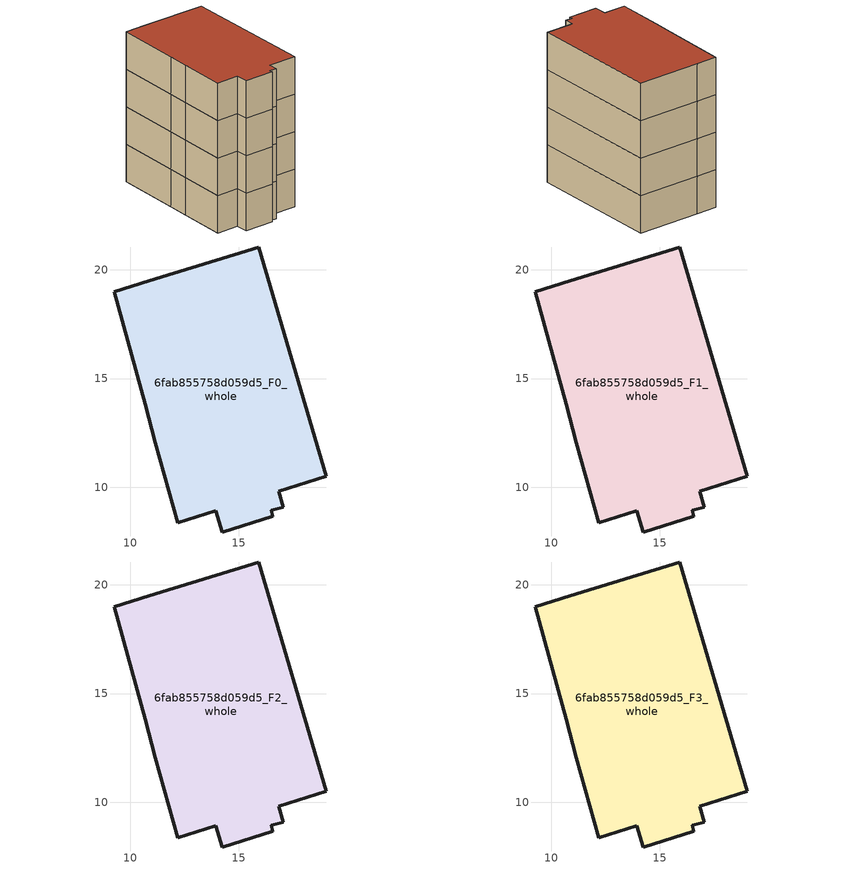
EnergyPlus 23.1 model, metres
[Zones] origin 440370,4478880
6fab855758d059d5_F0_whole
 floor ground (EU_floor_Construction): 15.92,21.04 19.03,10.52 16.82,9.83 17.04,9.09 16.49,8.94 16.57,8.67 14.24,7.95 13.94,8.93 12.2,8.36 11.17,12.06 10.69,13.82 9.27,18.98 10.88,19.49 z0
 wall outside (EU_wall_Construction): 13.94,8.93 14.24,7.95 16.57,8.67 16.49,8.94 17.04,9.09 16.82,9.83 19.03,10.52 15.92,21.04 10.88,19.49 9.27,18.98 10.69,13.82 11.17,12.06 12.2,8.36 13.94,8.93 z0:3
6fab855758d059d5_F1_whole
 floor to 6fab855758d059d5_F0_whole (EU_floor_Construction): 15.92,21.04 19.03,10.52 16.82,9.83 17.04,9.09 16.49,8.94 16.57,8.67 14.24,7.95 13.94,8.93 12.2,8.36 11.17,12.06 10.69,13.82 9.27,18.98 10.88,19.49 z3
 wall outside (EU_wall_Construction): 13.94,8.93 14.24,7.95 16.57,8.67 16.49,8.94 17.04,9.09 16.82,9.83 19.03,10.52 15.92,21.04 10.88,19.49 9.27,18.98 10.69,13.82 11.17,12.06 12.2,8.36 13.94,8.93 z3:6
6fab855758d059d5_F2_whole
 floor to 6fab855758d059d5_F1_whole (EU_floor_Construction): 15.92,21.04 19.03,10.52 16.82,9.83 17.04,9.09 16.49,8.94 16.57,8.67 14.24,7.95 13.94,8.93 12.2,8.36 11.17,12.06 10.69,13.82 9.27,18.98 10.88,19.49 z6
 wall outside (EU_wall_Construction): 13.94,8.93 14.24,7.95 16.57,8.67 16.49,8.94 17.04,9.09 16.82,9.83 19.03,10.52 15.92,21.04 10.88,19.49 9.27,18.98 10.69,13.82 11.17,12.06 12.2,8.36 13.94,8.93 z6:9
6fab855758d059d5_F3_whole
 floor to 6fab855758d059d5_F2_whole (EU_floor_Construction): 15.92,21.04 19.03,10.52 16.82,9.83 17.04,9.09 16.49,8.94 16.57,8.67 14.24,7.95 13.94,8.93 12.2,8.36 11.17,12.06 10.69,13.82 9.27,18.98 10.88,19.49 z9
 wall outside (EU_wall_Construction): 13.94,8.93 14.24,7.95 16.57,8.67 16.49,8.94 17.04,9.09 16.82,9.83 19.03,10.52 15.92,21.04 10.88,19.49 9.27,18.98 10.69,13.82 11.17,12.06 12.2,8.36 13.94,8.93 z9:12
 roof outside (EU_roof_Construction): 17.04,9.09 16.82,9.83 19.03,10.52 15.92,21.04 10.88,19.49 9.27,18.98 10.69,13.82 11.17,12.06 12.2,8.36 13.94,8.93 14.24,7.95 16.57,8.67 16.49,8.94 z12
[Building]
EU S2 Campaign: North Axis=0; Terrain=City; Solar Distribution=FullExterior
[Site:Location]
Madrid: Latitude=40.5; Longitude=-3.5; Time Zone=1; Elevation=609
[SizingPeriod:WeatherFileDays]
AnnualSizingPeriod: Begin Month=1; Begin Day of Month=1; End Month=12; End Day of Month=31; Day of Week for Start Day=Monday; Use Weather File Daylight Saving Period=No; Use Weather File Rain and Snow Indicators=No
[MATERIAL]
EU_InternalMass_Material: Roughness=MediumRough; Thickness=0.1; Conductivity=1; Density=1800; Specific Heat=900; Thermal Absorptance=0.9; Solar Absorptance=0.7; Visible Absorptance=0.7
[MATERIAL:NOMASS] Roughness=MediumRough; Thermal Absorptance=0.9; Solar Absorptance=0.7; Visible Absorptance=0.7
Name | Thermal Resistance
EU_wall_NoMass | 1.60022
EU_roof_NoMass | 1.57597
EU_floor_NoMass | 0.470652
[CONSTRUCTION]
EU_wall_Construction: EU_wall_NoMass
EU_roof_Construction: EU_roof_NoMass
EU_floor_Construction: EU_floor_NoMass
EU_InternalMass_Construction: EU_InternalMass_Material
[ZONE] Type=1; Multiplier=1; Ceiling Height=autocalculate; Floor Area=autocalculate; Part of Total Floor Area=Yes
Name | Volume
6fab855758d059d5_F0_whole | 241.716
6fab855758d059d5_F1_whole; 6fab855758d059d5_F2_whole; 6fab855758d059d5_F3_whole | 241.718
[INTERNALMASS] Construction=EU_InternalMass_Construction; Surface Area=80.572
Name | Zone or ZoneList
6fab855758d059d5_F0_whole_EU_InternalMass | 6fab855758d059d5_F0_whole
6fab855758d059d5_F1_whole_EU_InternalMass | 6fab855758d059d5_F1_whole
6fab855758d059d5_F2_whole_EU_InternalMass | 6fab855758d059d5_F2_whole
6fab855758d059d5_F3_whole_EU_InternalMass | 6fab855758d059d5_F3_whole
[OTHEREQUIPMENT] Fuel Type=Electricity; Design Level Calculation Method=Watts/Area; Power per Zone Floor Area=1; Fraction Latent=0; Fraction Radiant=0; Fraction Lost=0; Carbon Dioxide Generation Rate=0; EndUse Subcategory=EU_Step8_InternalGains
Name | Zone or ZoneList or Space or SpaceList | Schedule
EU_Step8_InternalGain_6fab855758d059d5_F0_whole_f000 | 6fab855758d059d5_F0_whole | EU_Step8_GainSchedule_6fab855758d059d5_F0_whole_f000
EU_Step8_InternalGain_6fab855758d059d5_F1_whole_f000 | 6fab855758d059d5_F1_whole | EU_Step8_GainSchedule_6fab855758d059d5_F1_whole_f000
EU_Step8_InternalGain_6fab855758d059d5_F2_whole_f000 | 6fab855758d059d5_F2_whole | EU_Step8_GainSchedule_6fab855758d059d5_F2_whole_f000
EU_Step8_InternalGain_6fab855758d059d5_F3_whole_f000 | 6fab855758d059d5_F3_whole | EU_Step8_GainSchedule_6fab855758d059d5_F3_whole_f000
[ZONEVENTILATION:DESIGNFLOWRATE] Schedule=EU_AlwaysOn; Design Flow Rate Calculation Method=AirChanges/Hour; Air Changes per Hour=0.480704; Ventilation Type=Natural; Fan Pressure Rise=0; Fan Total Efficiency=1; Constant Term Coefficient=1; Temperature Term Coefficient=0; Velocity Term Coefficient=0; Velocity Squared Term Coefficient=0; Minimum Indoor Temperature=-100; Maximum Indoor Temperature=100; Delta Temperature=-100; Minimum Outdoor Temperature=-100; Maximum Outdoor Temperature=100; Maximum Wind Speed=40
Name | Zone or ZoneList or Space or SpaceList
EU_ConstantAir_6fab855758d059d5_F0_whole | 6fab855758d059d5_F0_whole
EU_ConstantAir_6fab855758d059d5_F1_whole | 6fab855758d059d5_F1_whole
EU_ConstantAir_6fab855758d059d5_F2_whole | 6fab855758d059d5_F2_whole
EU_ConstantAir_6fab855758d059d5_F3_whole | 6fab855758d059d5_F3_whole
[HVACTEMPLATE:THERMOSTAT] Constant Heating Setpoint=20; Constant Cooling Setpoint=50
EU_HeatOnly_6fab855758d059d5_F0_whole; EU_HeatOnly_6fab855758d059d5_F1_whole; EU_HeatOnly_6fab855758d059d5_F2_whole; EU_HeatOnly_6fab855758d059d5_F3_whole
[HVACTEMPLATE:ZONE:IDEALLOADSAIRSYSTEM] System Availability Schedule=EU_AlwaysOn; Maximum Heating Supply Air Temperature=50; Minimum Cooling Supply Air Temperature=13; Maximum Heating Supply Air Humidity Ratio=0.0156; Minimum Cooling Supply Air Humidity Ratio=0.0077; Heating Limit=NoLimit; Cooling Limit=NoLimit; Heating Availability Schedule=EU_AlwaysOn; Cooling Availability Schedule=EU_CoolingOff; Dehumidification Control Type=ConstantSensibleHeatRatio; Cooling Sensible Heat Ratio=0.7; Dehumidification Setpoint=60; Humidification Control Type=None; Humidification Setpoint=30; Outdoor Air Method=None; Outdoor Air Flow Rate per Person=0.00944; Outdoor Air Flow Rate per Zone Floor Area=0; Outdoor Air Flow Rate per Zone=0; Demand Controlled Ventilation Type=None; Outdoor Air Economizer Type=NoEconomizer; Heat Recovery Type=None; Sensible Heat Recovery Effectiveness=0.7; Latent Heat Recovery Effectiveness=0.65
Name | Template Thermostat
6fab855758d059d5_F0_whole | EU_HeatOnly_6fab855758d059d5_F0_whole
6fab855758d059d5_F1_whole | EU_HeatOnly_6fab855758d059d5_F1_whole
6fab855758d059d5_F2_whole | EU_HeatOnly_6fab855758d059d5_F2_whole
6fab855758d059d5_F3_whole | EU_HeatOnly_6fab855758d059d5_F3_whole
[SIZING:ZONE] Zone Cooling Design Supply Air Temperature Input Method=SupplyAirTemperature; Zone Cooling Design Supply Air Temperature=13; Zone Heating Design Supply Air Temperature Input Method=SupplyAirTemperature; Zone Heating Design Supply Air Temperature=50; Zone Cooling Design Supply Air Humidity Ratio=0.008; Zone Heating Design Supply Air Humidity Ratio=0.008; Cooling Design Air Flow Method=DesignDay; Cooling Design Air Flow Rate=0; Cooling Minimum Air Flow per Zone Floor Area=0.000762; Cooling Minimum Air Flow=0; Cooling Minimum Air Flow Fraction=0.2; Heating Design Air Flow Method=DesignDay; Heating Design Air Flow Rate=0; Heating Maximum Air Flow per Zone Floor Area=0.002032; Heating Maximum Air Flow=0.141576; Heating Maximum Air Flow Fraction=0.3; Account for Dedicated Outdoor Air System=No; Dedicated Outdoor Air System Control Strategy=NeutralSupplyAir; Dedicated Outdoor Air Low Setpoint Temperature for Design=autosize; Dedicated Outdoor Air High Setpoint Temperature for Design=autosize; Zone Load Sizing Method=Sensible Load Only No Latent Load; Zone Latent Cooling Design Supply Air Humidity Ratio Input Method=HumidityRatioDifference; Zone Cooling Design Supply Air Humidity Ratio Difference=0.005; Zone Latent Heating Design Supply Air Humidity Ratio Input Method=HumidityRatioDifference; Zone Humidification Design Supply Air Humidity Ratio Difference=0.005
6fab855758d059d5_F0_whole; 6fab855758d059d5_F1_whole; 6fab855758d059d5_F2_whole; 6fab855758d059d5_F3_whole
[SCHEDULE:CONSTANT]
Name | Hourly Value
EU_AlwaysOn | 1
EU_CoolingOff | 0
[SCHEDULE:FILE] Column Number=1; Rows to Skip at Top=0; Number of Hours of Data=8760; Column Separator=Comma; Interpolate to Timestep=No; Minutes per Item=60; Adjust Schedule for Daylight Savings=Yes
Name | File
EU_Step8_GainSchedule_6fab855758d059d5_F0_whole_f000 | C:\Users\o_iseri\Desktop\OpenUBEM\openubem\outputs\eu_evidence\EU-11\ES-MAD-BERRUGUETE\idfs\6fab855758d059d5\6fab855758d059d5_F0_whole_f000_gain.csv
EU_Step8_GainSchedule_6fab855758d059d5_F1_whole_f000 | C:\Users\o_iseri\Desktop\OpenUBEM\openubem\outputs\eu_evidence\EU-11\ES-MAD-BERRUGUETE\idfs\6fab855758d059d5\6fab855758d059d5_F1_whole_f000_gain.csv
EU_Step8_GainSchedule_6fab855758d059d5_F2_whole_f000 | C:\Users\o_iseri\Desktop\OpenUBEM\openubem\outputs\eu_evidence\EU-11\ES-MAD-BERRUGUETE\idfs\6fab855758d059d5\6fab855758d059d5_F2_whole_f000_gain.csv
EU_Step8_GainSchedule_6fab855758d059d5_F3_whole_f000 | C:\Users\o_iseri\Desktop\OpenUBEM\openubem\outputs\eu_evidence\EU-11\ES-MAD-BERRUGUETE\idfs\6fab855758d059d5\6fab855758d059d5_F3_whole_f000_gain.csv
